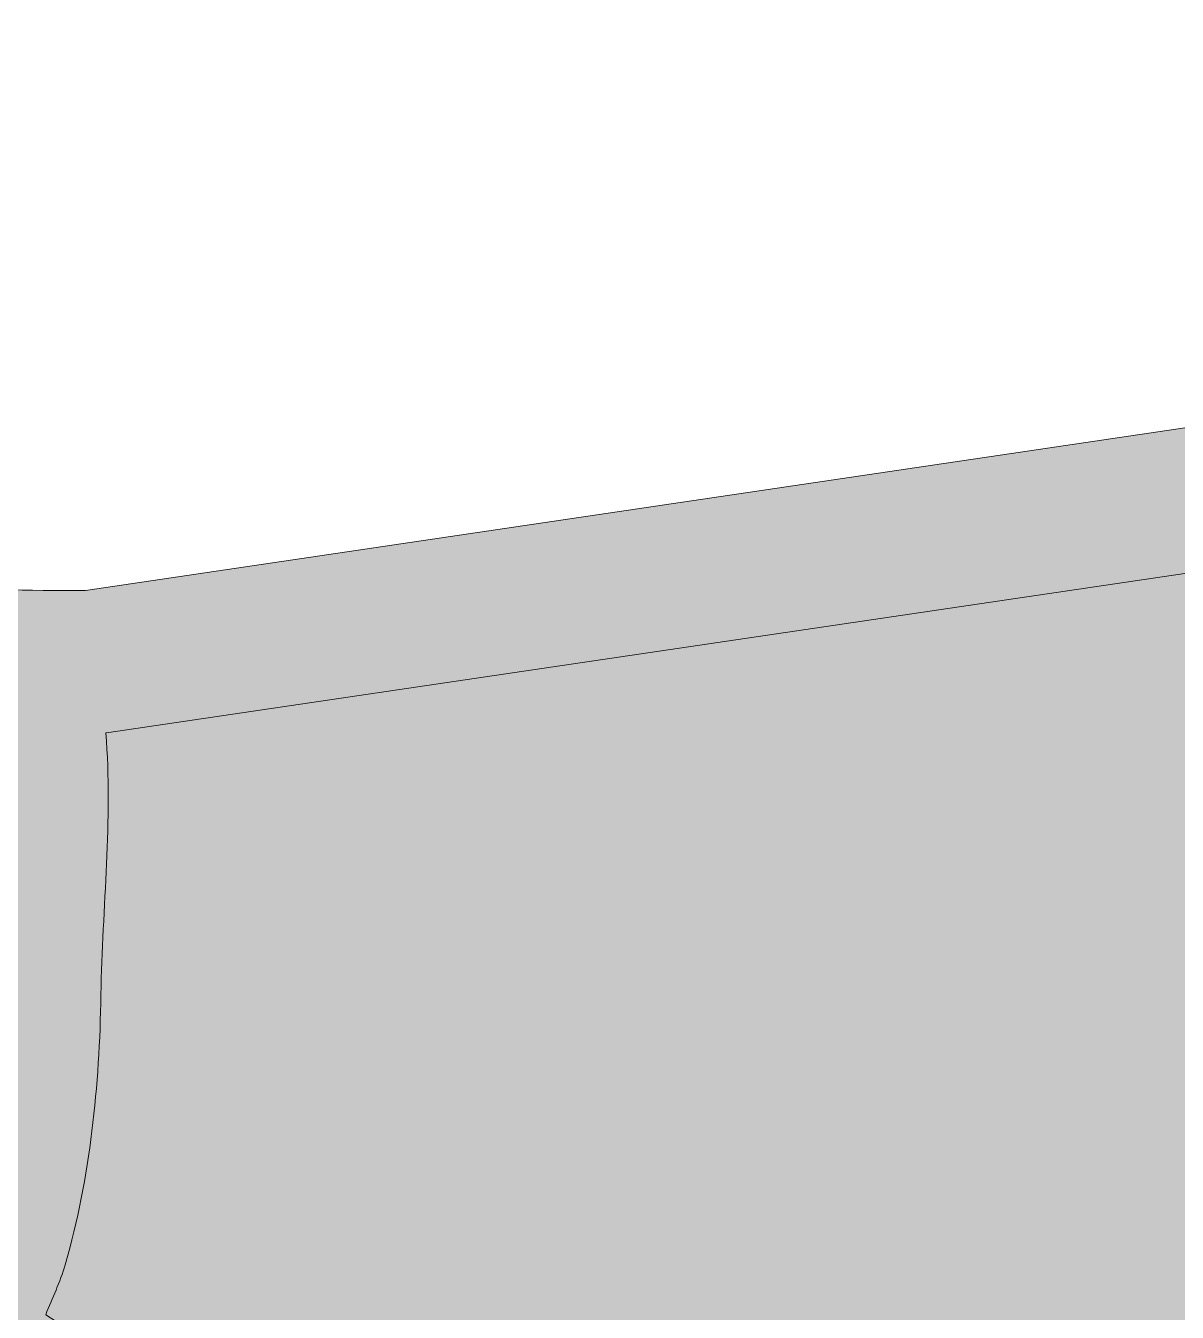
# Model space of a CAD drawing. Header units: millimetres. Extents: x 29 to 226, y -125 to -22.
# Drawn here: x 63.009 to 65.832, y -113.518 to -110.364 of the extents above; entities that cross this region are included whole.
import ezdxf

# ---------------------------------------------------------------- set-up
doc = ezdxf.new("R2010")
doc.units = ezdxf.units.MM
doc.header["$MEASUREMENT"] = 0
doc.layers.add('e_0', color=7, linetype='Continuous')
doc.layers.add('Layer 4', color=7, linetype='Continuous')

msp = doc.modelspace()

# ---------------------------------------------------------------- hatches: boundary and pattern name
at = {"layer": 'Layer 4'}
h = msp.add_hatch(color=1, dxfattribs=at)
h.dxf.hatch_style = 2
edge = h.paths.add_edge_path()
edge.add_spline(control_points=[(83.0695, -123.7787), (83.0695, -123.7787), (28.9332, -123.7787), (28.9332, -123.7787), (28.9332, -123.7787), (28.9332, -121.8086), (28.9332, -121.8086), (28.9332, -116.1129), (33.2803, -111.3589), (38.9532, -110.8505), (38.9532, -110.8505), (43.7205, -110.4234), (43.7205, -110.4234), (44.3462, -110.3673), (44.9755, -110.3636), (45.6018, -110.4125), (45.6018, -110.4125), (55.0707, -110.543), (55.0707, -110.543), (55.0707, -110.543), (62.3278, -111.7162), (62.3278, -111.7162), (62.6032, -111.7377), (62.8794, -111.7484), (63.1557, -111.7484), (63.1557, -111.7484), (67.0541, -111.1718), (67.0541, -111.1718), (68.346, -110.9807), (69.6566, -110.9506), (70.9559, -111.0823), (70.9559, -111.0823), (71.1637, -111.1034), (71.1637, -111.1034), (77.8079, -111.1034), (83.0695, -117.1345), (83.0695, -123.7787), (83.0695, -123.7787), (83.0695, -123.7787), (83.0695, -123.7787)], knot_values=[0, 0, 0, 0, 1, 1, 1, 2, 2, 2, 3, 3, 3, 4, 4, 4, 5, 5, 5, 6, 6, 6, 7, 7, 7, 8, 8, 8, 9, 9, 9, 10, 10, 10, 11, 11, 11, 12, 12, 12, 13, 13, 13, 13], degree=3, periodic=1)

# ---------------------------------------------------------------- linework, layer by layer
at = {"layer": 'e_0', "lineweight": 0}
for points, knots in [([(71.1637, -111.1034), (71.1637, -111.1034), (70.9558, -111.0823), (70.9558, -111.0823), (70.4263, -111.0287), (69.8953, -111.0018), (69.364, -111.0018), (68.5917, -111.0018), (67.8195, -111.0585), (67.0541, -111.1718), (67.0541, -111.1718), (63.1556, -111.7484), (63.1556, -111.7484), (62.8794, -111.7484), (62.6033, -111.7377), (62.3279, -111.7162), (62.3279, -111.7162), (55.0708, -110.543), (55.0708, -110.543), (55.0708, -110.543), (45.6018, -110.4125), (45.6018, -110.4125), (45.3103, -110.3897), (45.0183, -110.3784), (44.7262, -110.3784), (44.3906, -110.3784), (44.0551, -110.3934), (43.7206, -110.4233), (43.7206, -110.4233), (38.9532, -110.8505), (38.9532, -110.8505), (33.2803, -111.3589), (28.9332, -116.1129), (28.9332, -121.8086), (28.9332, -121.8086), (28.9332, -123.7787), (28.9332, -123.7787), (28.9332, -123.7787), (83.0696, -123.7787), (83.0696, -123.7787), (83.0696, -117.1345), (77.8079, -111.1034), (71.1637, -111.1034)], [0, 0, 0, 0, 1, 1, 1, 2, 2, 2, 3, 3, 3, 4, 4, 4, 5, 5, 5, 6, 6, 6, 7, 7, 7, 8, 8, 8, 9, 9, 9, 10, 10, 10, 11, 11, 11, 12, 12, 12, 13, 13, 13, 14, 14, 14, 14]), ([(63.1063, -113.4014), (63.1679, -113.186), (63.1901, -112.9623), (63.1938, -112.7391), (63.1974, -112.5257), (63.2225, -112.3102), (63.2059, -112.0976), (63.2059, -112.0976), (63.2073, -112.0974), (63.2073, -112.0974), (63.2073, -112.0974), (67.1058, -111.5207), (67.1058, -111.5207), (67.5813, -111.4504), (68.0629, -111.4048), (68.545, -111.3791), (68.545, -111.3798), (68.5447, -111.3804), (68.5448, -111.3812), (68.5806, -111.6301), (68.5451, -111.8982), (68.4226, -112.1199), (68.2986, -112.344), (68.17, -112.5117), (68.2147, -112.7821), (68.2567, -113.036), (68.4053, -113.2617), (68.4703, -113.5111), (68.5428, -113.7896), (68.5293, -114.0588), (68.3879, -114.3129), (67.8826, -115.2213), (66.7973, -115.5923), (65.8238, -115.3173), (65.7997, -115.2016), (65.7372, -115.0962), (65.6028, -115.0096), (65.3188, -114.8265), (64.9875, -114.6996), (64.6914, -114.5349), (64.1314, -114.2233), (63.5987, -113.8673), (63.0584, -113.524), (63.074, -113.4829), (63.094, -113.4442), (63.1063, -113.4014)], [0, 0, 0, 0, 1, 1, 1, 2, 2, 2, 3, 3, 3, 4, 4, 4, 5, 5, 5, 6, 6, 6, 7, 7, 7, 8, 8, 8, 9, 9, 9, 10, 10, 10, 11, 11, 11, 12, 12, 12, 13, 13, 13, 14, 14, 14, 15, 15, 15, 15])]:
    msp.add_open_spline(points, degree=3, knots=knots, dxfattribs=at)
at = {"layer": 'Layer 4', "lineweight": 0}
msp.add_open_spline([(83.0695, -123.7787), (83.0695, -123.7787), (28.9332, -123.7787), (28.9332, -123.7787), (28.9332, -123.7787), (28.9332, -121.8086), (28.9332, -121.8086), (28.9332, -116.1129), (33.2803, -111.3589), (38.9532, -110.8505), (38.9532, -110.8505), (43.7205, -110.4234), (43.7205, -110.4234), (44.3462, -110.3673), (44.9755, -110.3636), (45.6018, -110.4125), (45.6018, -110.4125), (55.0707, -110.543), (55.0707, -110.543), (55.0707, -110.543), (62.3278, -111.7162), (62.3278, -111.7162), (62.6032, -111.7377), (62.8794, -111.7484), (63.1557, -111.7484), (63.1557, -111.7484), (67.0541, -111.1718), (67.0541, -111.1718), (68.346, -110.9807), (69.6566, -110.9506), (70.9559, -111.0823), (70.9559, -111.0823), (71.1637, -111.1034), (71.1637, -111.1034), (77.8079, -111.1034), (83.0695, -117.1345), (83.0695, -123.7787), (83.0695, -123.7787), (83.0695, -123.7787), (83.0695, -123.7787)], degree=3, knots=[0, 0, 0, 0, 1, 1, 1, 2, 2, 2, 3, 3, 3, 4, 4, 4, 5, 5, 5, 6, 6, 6, 7, 7, 7, 8, 8, 8, 9, 9, 9, 10, 10, 10, 11, 11, 11, 12, 12, 12, 13, 13, 13, 13], dxfattribs=at)

doc.saveas('drawing.dxf')
